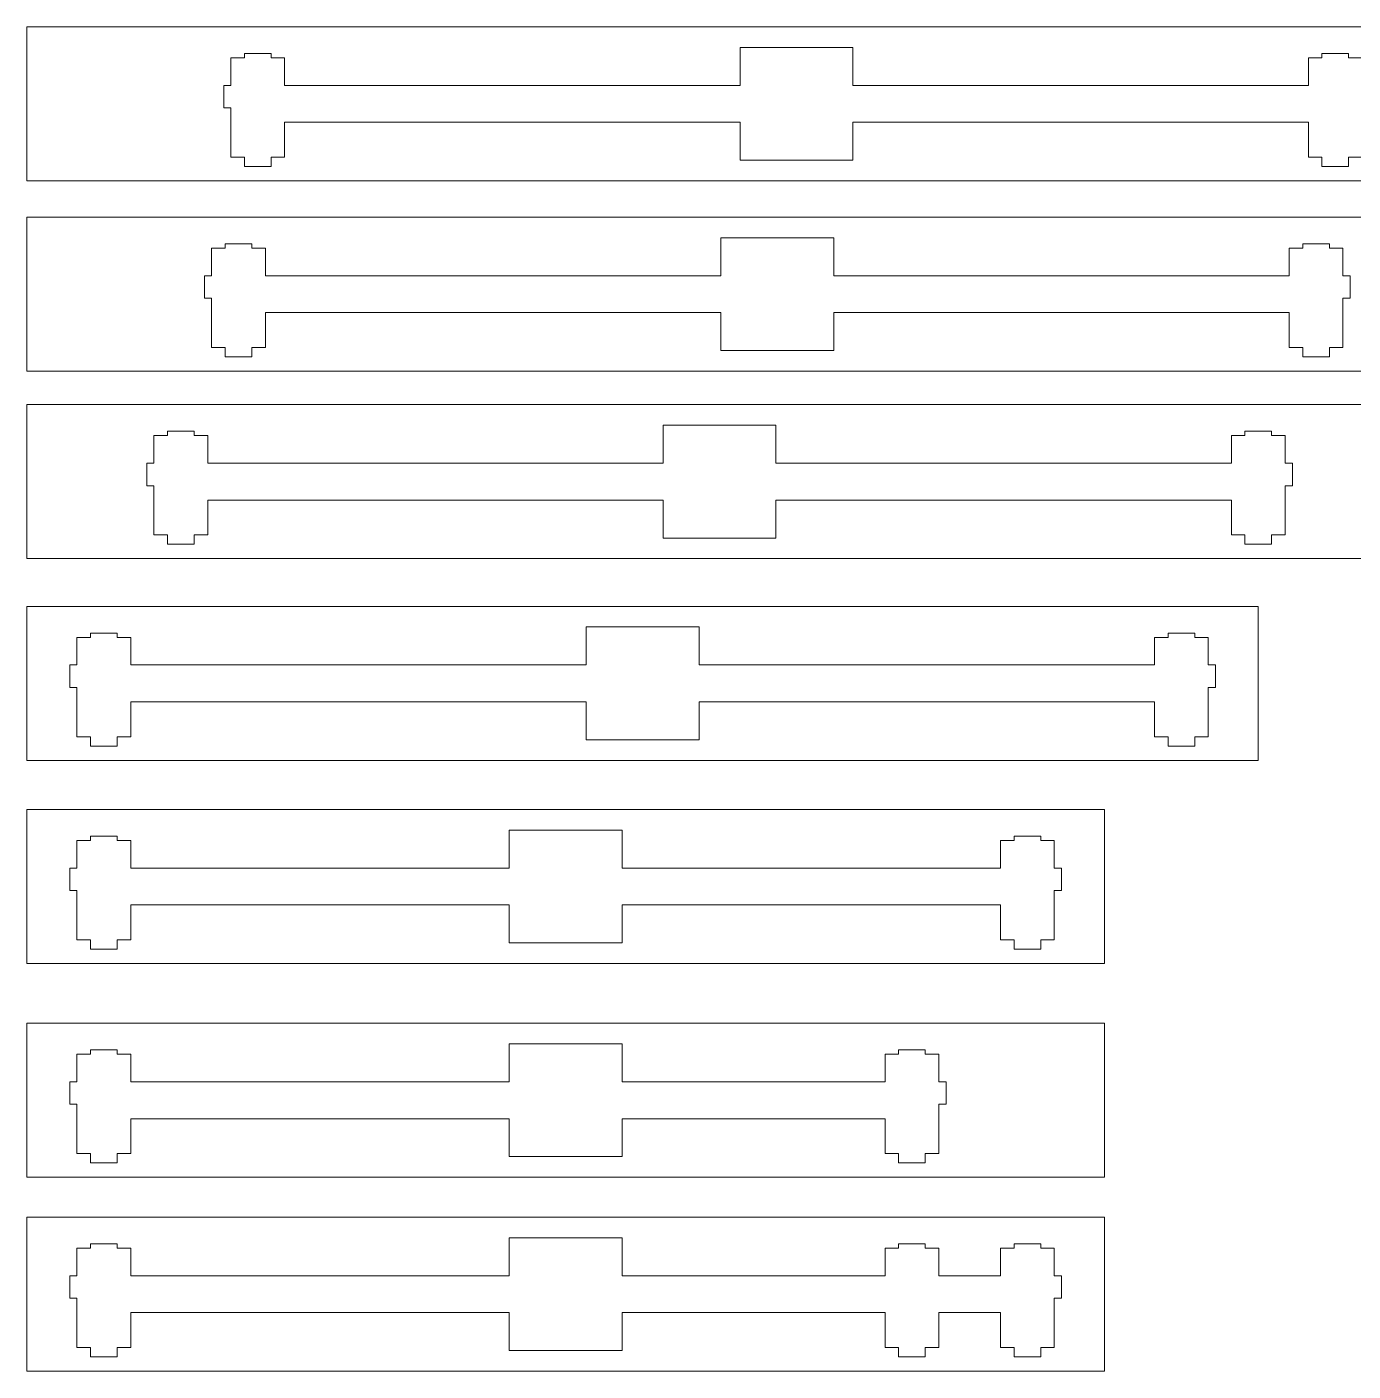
# Model space of a CAD drawing. Header units: millimetres. Extents: x -742 to 1487, y -1115 to 638.
# Drawn here: x 282.3 to 446.4, y -945.6 to -779.2 of the extents above; entities that cross this region are included whole.
import ezdxf

# ---------------------------------------------------------------- set-up
doc = ezdxf.new("R2010")
doc.units = ezdxf.units.MM
doc.layers.add('Layer 1', color=7, linetype='CONTINUOUS')

msp = doc.modelspace()

# ---------------------------------------------------------------- linework, layer by layer
at = {"layer": 'Layer 1', "color": 250, "lineweight": 9}
for points in [[(282.301, -798.298), (472.801, -798.298), (472.801, -779.248), (282.301, -779.248), (282.301, -798.298)], [(282.301, -821.848), (468.038, -821.848), (468.038, -802.798), (282.301, -802.798), (282.301, -821.848)], [(282.301, -845.043), (453.751, -845.043), (453.751, -825.993), (282.301, -825.993), (282.301, -845.043)], [(282.301, -870.023), (434.701, -870.023), (434.701, -850.973), (282.301, -850.973), (282.301, -870.023)], [(282.301, -895.159), (415.651, -895.159), (415.651, -876.109), (282.301, -876.109), (282.301, -895.159)], [(282.301, -921.605), (415.651, -921.605), (415.651, -902.555), (282.301, -902.555), (282.301, -921.605)], [(282.301, -945.605), (415.651, -945.605), (415.651, -926.555), (282.301, -926.555), (282.301, -945.605)]]:
    msp.add_lwpolyline(points, close=True, dxfattribs=at)
for points in [[(370.566, -781.788), (370.566, -781.788), (370.566, -786.487), (370.566, -786.487)], [(370.566, -781.788), (370.566, -781.788), (384.536, -781.788), (384.536, -781.788)], [(384.536, -781.788), (384.536, -781.788), (384.536, -786.487), (384.536, -786.487)], [(309.225, -783.083), (309.225, -783.083), (307.548, -783.083), (307.548, -783.083)], [(307.548, -783.083), (307.548, -783.083), (307.548, -786.487), (307.548, -786.487)], [(312.527, -782.55), (312.527, -782.55), (309.225, -782.55), (309.225, -782.55)], [(309.225, -782.55), (309.225, -782.55), (309.225, -783.083), (309.225, -783.083)], [(312.527, -783.083), (312.527, -783.083), (312.527, -782.55), (312.527, -782.55)], [(314.203, -783.083), (314.203, -783.083), (312.527, -783.083), (312.527, -783.083)], [(314.203, -786.487), (314.203, -786.487), (314.203, -783.083), (314.203, -783.083)], [(440.898, -786.487), (440.898, -786.487), (440.898, -783.083), (440.898, -783.083)], [(440.898, -783.083), (440.898, -783.083), (442.575, -783.083), (442.575, -783.083)], [(442.575, -783.083), (442.575, -783.083), (442.575, -782.55), (442.575, -782.55)], [(442.575, -782.55), (442.575, -782.55), (445.877, -782.55), (445.877, -782.55)], [(445.877, -782.55), (445.877, -782.55), (445.877, -783.083), (445.877, -783.083)], [(445.877, -783.083), (445.877, -783.083), (447.553, -783.083), (447.553, -783.083)], [(307.548, -786.487), (307.548, -786.487), (306.659, -786.487), (306.659, -786.487)], [(306.659, -786.487), (306.659, -786.487), (306.659, -789.281), (306.659, -789.281)], [(370.566, -786.487), (370.566, -786.487), (314.203, -786.487), (314.203, -786.487)], [(384.536, -786.487), (384.536, -786.487), (440.898, -786.487), (440.898, -786.487)], [(306.659, -789.281), (306.659, -789.281), (307.548, -789.281), (307.548, -789.281)], [(307.548, -789.281), (307.548, -789.281), (307.548, -795.377), (307.548, -795.377)], [(314.203, -795.377), (314.203, -795.377), (314.203, -791.059), (314.203, -791.059)], [(314.203, -791.059), (314.203, -791.059), (370.566, -791.059), (370.566, -791.059)], [(370.566, -791.059), (370.566, -791.059), (370.566, -795.758), (370.566, -795.758)], [(440.898, -791.059), (440.898, -791.059), (384.536, -791.059), (384.536, -791.059)], [(384.536, -791.059), (384.536, -791.059), (384.536, -795.758), (384.536, -795.758)], [(440.898, -795.377), (440.898, -795.377), (440.898, -791.059), (440.898, -791.059)], [(307.548, -795.377), (307.548, -795.377), (309.225, -795.377), (309.225, -795.377)], [(309.225, -795.377), (309.225, -795.377), (309.225, -796.52), (309.225, -796.52)], [(309.225, -796.52), (309.225, -796.52), (312.527, -796.52), (312.527, -796.52)], [(312.527, -796.52), (312.527, -796.52), (312.527, -795.377), (312.527, -795.377)], [(312.527, -795.377), (312.527, -795.377), (314.203, -795.377), (314.203, -795.377)], [(370.566, -795.758), (370.566, -795.758), (384.536, -795.758), (384.536, -795.758)], [(442.575, -795.377), (442.575, -795.377), (440.898, -795.377), (440.898, -795.377)], [(442.575, -796.52), (442.575, -796.52), (442.575, -795.377), (442.575, -795.377)], [(445.877, -796.52), (445.877, -796.52), (442.575, -796.52), (442.575, -796.52)], [(447.553, -795.377), (447.553, -795.377), (445.877, -795.377), (445.877, -795.377)], [(445.877, -795.377), (445.877, -795.377), (445.877, -796.52), (445.877, -796.52)], [(306.844, -806.633), (306.844, -806.633), (305.167, -806.633), (305.167, -806.633)], [(305.167, -806.633), (305.167, -806.633), (305.167, -810.037), (305.167, -810.037)], [(310.146, -806.1), (310.146, -806.1), (306.844, -806.1), (306.844, -806.1)], [(306.844, -806.1), (306.844, -806.1), (306.844, -806.633), (306.844, -806.633)], [(310.146, -806.633), (310.146, -806.633), (310.146, -806.1), (310.146, -806.1)], [(311.822, -806.633), (311.822, -806.633), (310.146, -806.633), (310.146, -806.633)], [(311.822, -810.037), (311.822, -810.037), (311.822, -806.633), (311.822, -806.633)], [(368.185, -805.338), (368.185, -805.338), (368.185, -810.037), (368.185, -810.037)], [(368.185, -805.338), (368.185, -805.338), (382.155, -805.338), (382.155, -805.338)], [(382.155, -805.338), (382.155, -805.338), (382.155, -810.037), (382.155, -810.037)], [(438.517, -810.037), (438.517, -810.037), (438.517, -806.633), (438.517, -806.633)], [(438.517, -806.633), (438.517, -806.633), (440.194, -806.633), (440.194, -806.633)], [(440.194, -806.633), (440.194, -806.633), (440.194, -806.1), (440.194, -806.1)], [(440.194, -806.1), (440.194, -806.1), (443.496, -806.1), (443.496, -806.1)], [(443.496, -806.1), (443.496, -806.1), (443.496, -806.633), (443.496, -806.633)], [(443.496, -806.633), (443.496, -806.633), (445.172, -806.633), (445.172, -806.633)], [(445.172, -806.633), (445.172, -806.633), (445.172, -810.037), (445.172, -810.037)], [(305.167, -810.037), (305.167, -810.037), (304.278, -810.037), (304.278, -810.037)], [(304.278, -810.037), (304.278, -810.037), (304.278, -812.831), (304.278, -812.831)], [(368.185, -810.037), (368.185, -810.037), (311.822, -810.037), (311.822, -810.037)], [(382.155, -810.037), (382.155, -810.037), (438.517, -810.037), (438.517, -810.037)], [(445.172, -810.037), (445.172, -810.037), (446.061, -810.037), (446.061, -810.037)], [(446.061, -810.037), (446.061, -810.037), (446.061, -812.831), (446.061, -812.831)], [(304.278, -812.831), (304.278, -812.831), (305.167, -812.831), (305.167, -812.831)], [(305.167, -812.831), (305.167, -812.831), (305.167, -818.927), (305.167, -818.927)], [(446.061, -812.831), (446.061, -812.831), (445.172, -812.831), (445.172, -812.831)], [(445.172, -812.831), (445.172, -812.831), (445.172, -818.927), (445.172, -818.927)], [(311.822, -818.927), (311.822, -818.927), (311.822, -814.609), (311.822, -814.609)], [(311.822, -814.609), (311.822, -814.609), (368.185, -814.609), (368.185, -814.609)], [(368.185, -814.609), (368.185, -814.609), (368.185, -819.308), (368.185, -819.308)], [(438.517, -814.609), (438.517, -814.609), (382.155, -814.609), (382.155, -814.609)], [(382.155, -814.609), (382.155, -814.609), (382.155, -819.308), (382.155, -819.308)], [(438.517, -818.927), (438.517, -818.927), (438.517, -814.609), (438.517, -814.609)], [(305.167, -818.927), (305.167, -818.927), (306.844, -818.927), (306.844, -818.927)], [(306.844, -818.927), (306.844, -818.927), (306.844, -820.07), (306.844, -820.07)], [(306.844, -820.07), (306.844, -820.07), (310.146, -820.07), (310.146, -820.07)], [(310.146, -820.07), (310.146, -820.07), (310.146, -818.927), (310.146, -818.927)], [(310.146, -818.927), (310.146, -818.927), (311.822, -818.927), (311.822, -818.927)], [(368.185, -819.308), (368.185, -819.308), (382.155, -819.308), (382.155, -819.308)], [(440.194, -818.927), (440.194, -818.927), (438.517, -818.927), (438.517, -818.927)], [(440.194, -820.07), (440.194, -820.07), (440.194, -818.927), (440.194, -818.927)], [(443.496, -820.07), (443.496, -820.07), (440.194, -820.07), (440.194, -820.07)], [(445.172, -818.927), (445.172, -818.927), (443.496, -818.927), (443.496, -818.927)], [(443.496, -818.927), (443.496, -818.927), (443.496, -820.07), (443.496, -820.07)], [(299.7, -829.828), (299.7, -829.828), (298.023, -829.828), (298.023, -829.828)], [(298.023, -829.828), (298.023, -829.828), (298.023, -833.232), (298.023, -833.232)], [(303.002, -829.295), (303.002, -829.295), (299.7, -829.295), (299.7, -829.295)], [(299.7, -829.295), (299.7, -829.295), (299.7, -829.828), (299.7, -829.828)], [(303.002, -829.828), (303.002, -829.828), (303.002, -829.295), (303.002, -829.295)], [(304.678, -829.828), (304.678, -829.828), (303.002, -829.828), (303.002, -829.828)], [(304.678, -833.232), (304.678, -833.232), (304.678, -829.828), (304.678, -829.828)], [(361.041, -828.533), (361.041, -828.533), (361.041, -833.232), (361.041, -833.232)], [(361.041, -828.533), (361.041, -828.533), (375.011, -828.533), (375.011, -828.533)], [(375.011, -828.533), (375.011, -828.533), (375.011, -833.232), (375.011, -833.232)], [(431.373, -833.232), (431.373, -833.232), (431.373, -829.828), (431.373, -829.828)], [(431.373, -829.828), (431.373, -829.828), (433.05, -829.828), (433.05, -829.828)], [(433.05, -829.828), (433.05, -829.828), (433.05, -829.295), (433.05, -829.295)], [(433.05, -829.295), (433.05, -829.295), (436.352, -829.295), (436.352, -829.295)], [(436.352, -829.295), (436.352, -829.295), (436.352, -829.828), (436.352, -829.828)], [(436.352, -829.828), (436.352, -829.828), (438.028, -829.828), (438.028, -829.828)], [(438.028, -829.828), (438.028, -829.828), (438.028, -833.232), (438.028, -833.232)], [(298.023, -833.232), (298.023, -833.232), (297.134, -833.232), (297.134, -833.232)], [(297.134, -833.232), (297.134, -833.232), (297.134, -836.026), (297.134, -836.026)], [(361.041, -833.232), (361.041, -833.232), (304.678, -833.232), (304.678, -833.232)], [(375.011, -833.232), (375.011, -833.232), (431.373, -833.232), (431.373, -833.232)], [(438.028, -833.232), (438.028, -833.232), (438.917, -833.232), (438.917, -833.232)], [(438.917, -833.232), (438.917, -833.232), (438.917, -836.026), (438.917, -836.026)], [(297.134, -836.026), (297.134, -836.026), (298.023, -836.026), (298.023, -836.026)], [(298.023, -836.026), (298.023, -836.026), (298.023, -842.122), (298.023, -842.122)], [(438.917, -836.026), (438.917, -836.026), (438.028, -836.026), (438.028, -836.026)], [(438.028, -836.026), (438.028, -836.026), (438.028, -842.122), (438.028, -842.122)], [(304.678, -842.122), (304.678, -842.122), (304.678, -837.804), (304.678, -837.804)], [(304.678, -837.804), (304.678, -837.804), (361.041, -837.804), (361.041, -837.804)], [(361.041, -837.804), (361.041, -837.804), (361.041, -842.503), (361.041, -842.503)], [(431.373, -837.804), (431.373, -837.804), (375.011, -837.804), (375.011, -837.804)], [(375.011, -837.804), (375.011, -837.804), (375.011, -842.503), (375.011, -842.503)], [(431.373, -842.122), (431.373, -842.122), (431.373, -837.804), (431.373, -837.804)], [(298.023, -842.122), (298.023, -842.122), (299.7, -842.122), (299.7, -842.122)], [(299.7, -842.122), (299.7, -842.122), (299.7, -843.265), (299.7, -843.265)], [(299.7, -843.265), (299.7, -843.265), (303.002, -843.265), (303.002, -843.265)], [(303.002, -843.265), (303.002, -843.265), (303.002, -842.122), (303.002, -842.122)], [(303.002, -842.122), (303.002, -842.122), (304.678, -842.122), (304.678, -842.122)], [(361.041, -842.503), (361.041, -842.503), (375.011, -842.503), (375.011, -842.503)], [(433.05, -842.122), (433.05, -842.122), (431.373, -842.122), (431.373, -842.122)], [(433.05, -843.265), (433.05, -843.265), (433.05, -842.122), (433.05, -842.122)], [(436.352, -843.265), (436.352, -843.265), (433.05, -843.265), (433.05, -843.265)], [(438.028, -842.122), (438.028, -842.122), (436.352, -842.122), (436.352, -842.122)], [(436.352, -842.122), (436.352, -842.122), (436.352, -843.265), (436.352, -843.265)], [(290.175, -854.809), (290.175, -854.809), (288.498, -854.809), (288.498, -854.809)], [(288.498, -854.809), (288.498, -854.809), (288.498, -858.212), (288.498, -858.212)], [(293.477, -854.275), (293.477, -854.275), (290.175, -854.275), (290.175, -854.275)], [(290.175, -854.275), (290.175, -854.275), (290.175, -854.809), (290.175, -854.809)], [(293.477, -854.809), (293.477, -854.809), (293.477, -854.275), (293.477, -854.275)], [(295.153, -854.809), (295.153, -854.809), (293.477, -854.809), (293.477, -854.809)], [(295.153, -858.212), (295.153, -858.212), (295.153, -854.809), (295.153, -854.809)], [(351.516, -853.513), (351.516, -853.513), (351.516, -858.212), (351.516, -858.212)], [(351.516, -853.513), (351.516, -853.513), (365.486, -853.513), (365.486, -853.513)], [(365.486, -853.513), (365.486, -853.513), (365.486, -858.212), (365.486, -858.212)], [(421.848, -858.212), (421.848, -858.212), (421.848, -854.809), (421.848, -854.809)], [(421.848, -854.809), (421.848, -854.809), (423.525, -854.809), (423.525, -854.809)], [(423.525, -854.809), (423.525, -854.809), (423.525, -854.275), (423.525, -854.275)], [(423.525, -854.275), (423.525, -854.275), (426.827, -854.275), (426.827, -854.275)], [(426.827, -854.275), (426.827, -854.275), (426.827, -854.809), (426.827, -854.809)], [(426.827, -854.809), (426.827, -854.809), (428.503, -854.809), (428.503, -854.809)], [(428.503, -854.809), (428.503, -854.809), (428.503, -858.212), (428.503, -858.212)], [(288.498, -858.212), (288.498, -858.212), (287.609, -858.212), (287.609, -858.212)], [(287.609, -858.212), (287.609, -858.212), (287.609, -861.006), (287.609, -861.006)], [(351.516, -858.212), (351.516, -858.212), (295.153, -858.212), (295.153, -858.212)], [(365.486, -858.212), (365.486, -858.212), (421.848, -858.212), (421.848, -858.212)], [(428.503, -858.212), (428.503, -858.212), (429.392, -858.212), (429.392, -858.212)], [(429.392, -858.212), (429.392, -858.212), (429.392, -861.006), (429.392, -861.006)], [(287.609, -861.006), (287.609, -861.006), (288.498, -861.006), (288.498, -861.006)], [(288.498, -861.006), (288.498, -861.006), (288.498, -867.102), (288.498, -867.102)], [(429.392, -861.006), (429.392, -861.006), (428.503, -861.006), (428.503, -861.006)], [(428.503, -861.006), (428.503, -861.006), (428.503, -867.102), (428.503, -867.102)], [(295.153, -867.102), (295.153, -867.102), (295.153, -862.784), (295.153, -862.784)], [(295.153, -862.784), (295.153, -862.784), (351.516, -862.784), (351.516, -862.784)], [(351.516, -862.784), (351.516, -862.784), (351.516, -867.483), (351.516, -867.483)], [(421.848, -862.784), (421.848, -862.784), (365.486, -862.784), (365.486, -862.784)], [(365.486, -862.784), (365.486, -862.784), (365.486, -867.483), (365.486, -867.483)], [(421.848, -867.102), (421.848, -867.102), (421.848, -862.784), (421.848, -862.784)], [(288.498, -867.102), (288.498, -867.102), (290.175, -867.102), (290.175, -867.102)], [(290.175, -867.102), (290.175, -867.102), (290.175, -868.245), (290.175, -868.245)], [(290.175, -868.245), (290.175, -868.245), (293.477, -868.245), (293.477, -868.245)], [(293.477, -868.245), (293.477, -868.245), (293.477, -867.102), (293.477, -867.102)], [(293.477, -867.102), (293.477, -867.102), (295.153, -867.102), (295.153, -867.102)], [(351.516, -867.483), (351.516, -867.483), (365.486, -867.483), (365.486, -867.483)], [(423.525, -867.102), (423.525, -867.102), (421.848, -867.102), (421.848, -867.102)], [(423.525, -868.245), (423.525, -868.245), (423.525, -867.102), (423.525, -867.102)], [(426.827, -868.245), (426.827, -868.245), (423.525, -868.245), (423.525, -868.245)], [(428.503, -867.102), (428.503, -867.102), (426.827, -867.102), (426.827, -867.102)], [(426.827, -867.102), (426.827, -867.102), (426.827, -868.245), (426.827, -868.245)], [(290.175, -879.944), (290.175, -879.944), (288.498, -879.944), (288.498, -879.944)], [(288.498, -879.944), (288.498, -879.944), (288.498, -883.348), (288.498, -883.348)], [(293.477, -879.411), (293.477, -879.411), (290.175, -879.411), (290.175, -879.411)], [(290.175, -879.411), (290.175, -879.411), (290.175, -879.944), (290.175, -879.944)], [(293.477, -879.944), (293.477, -879.944), (293.477, -879.411), (293.477, -879.411)], [(295.153, -879.944), (295.153, -879.944), (293.477, -879.944), (293.477, -879.944)], [(295.153, -883.348), (295.153, -883.348), (295.153, -879.944), (295.153, -879.944)], [(341.991, -878.649), (341.991, -878.649), (341.991, -883.348), (341.991, -883.348)], [(341.991, -878.649), (341.991, -878.649), (355.961, -878.649), (355.961, -878.649)], [(355.961, -878.649), (355.961, -878.649), (355.961, -883.348), (355.961, -883.348)], [(404.475, -879.944), (404.475, -879.944), (402.798, -879.944), (402.798, -879.944)], [(402.798, -879.944), (402.798, -879.944), (402.798, -883.348), (402.798, -883.348)], [(407.777, -879.411), (407.777, -879.411), (404.475, -879.411), (404.475, -879.411)], [(404.475, -879.411), (404.475, -879.411), (404.475, -879.944), (404.475, -879.944)], [(407.777, -879.944), (407.777, -879.944), (407.777, -879.411), (407.777, -879.411)], [(409.453, -879.944), (409.453, -879.944), (407.777, -879.944), (407.777, -879.944)], [(409.453, -883.348), (409.453, -883.348), (409.453, -879.944), (409.453, -879.944)], [(288.498, -883.348), (288.498, -883.348), (287.609, -883.348), (287.609, -883.348)], [(287.609, -883.348), (287.609, -883.348), (287.609, -886.142), (287.609, -886.142)], [(341.991, -883.348), (341.991, -883.348), (295.153, -883.348), (295.153, -883.348)], [(402.798, -883.348), (402.798, -883.348), (355.961, -883.348), (355.961, -883.348)], [(410.342, -883.348), (410.342, -883.348), (409.453, -883.348), (409.453, -883.348)], [(410.342, -886.142), (410.342, -886.142), (410.342, -883.348), (410.342, -883.348)], [(287.609, -886.142), (287.609, -886.142), (288.498, -886.142), (288.498, -886.142)], [(288.498, -886.142), (288.498, -886.142), (288.498, -892.238), (288.498, -892.238)], [(409.453, -892.238), (409.453, -892.238), (409.453, -886.142), (409.453, -886.142)], [(409.453, -886.142), (409.453, -886.142), (410.342, -886.142), (410.342, -886.142)], [(295.153, -892.238), (295.153, -892.238), (295.153, -887.92), (295.153, -887.92)], [(295.153, -887.92), (295.153, -887.92), (341.991, -887.92), (341.991, -887.92)], [(341.991, -887.92), (341.991, -887.92), (341.991, -892.619), (341.991, -892.619)], [(355.961, -892.619), (355.961, -892.619), (355.961, -887.92), (355.961, -887.92)], [(355.961, -887.92), (355.961, -887.92), (402.798, -887.92), (402.798, -887.92)], [(402.798, -887.92), (402.798, -887.92), (402.798, -892.238), (402.798, -892.238)], [(288.498, -892.238), (288.498, -892.238), (290.175, -892.238), (290.175, -892.238)], [(290.175, -892.238), (290.175, -892.238), (290.175, -893.381), (290.175, -893.381)], [(293.477, -893.381), (293.477, -893.381), (293.477, -892.238), (293.477, -892.238)], [(293.477, -892.238), (293.477, -892.238), (295.153, -892.238), (295.153, -892.238)], [(341.991, -892.619), (341.991, -892.619), (355.961, -892.619), (355.961, -892.619)], [(402.798, -892.238), (402.798, -892.238), (404.475, -892.238), (404.475, -892.238)], [(404.475, -892.238), (404.475, -892.238), (404.475, -893.381), (404.475, -893.381)], [(407.777, -893.381), (407.777, -893.381), (407.777, -892.238), (407.777, -892.238)], [(407.777, -892.238), (407.777, -892.238), (409.453, -892.238), (409.453, -892.238)], [(290.175, -893.381), (290.175, -893.381), (293.477, -893.381), (293.477, -893.381)], [(404.475, -893.381), (404.475, -893.381), (407.777, -893.381), (407.777, -893.381)], [(290.175, -906.391), (290.175, -906.391), (288.498, -906.391), (288.498, -906.391)], [(288.498, -906.391), (288.498, -906.391), (288.498, -909.794), (288.498, -909.794)], [(293.477, -905.857), (293.477, -905.857), (290.175, -905.857), (290.175, -905.857)], [(290.175, -905.857), (290.175, -905.857), (290.175, -906.391), (290.175, -906.391)], [(293.477, -906.391), (293.477, -906.391), (293.477, -905.857), (293.477, -905.857)], [(295.153, -906.391), (295.153, -906.391), (293.477, -906.391), (293.477, -906.391)], [(295.153, -909.794), (295.153, -909.794), (295.153, -906.391), (295.153, -906.391)], [(341.991, -905.095), (341.991, -905.095), (341.991, -909.794), (341.991, -909.794)], [(341.991, -905.095), (341.991, -905.095), (355.961, -905.095), (355.961, -905.095)], [(355.961, -905.095), (355.961, -905.095), (355.961, -909.794), (355.961, -909.794)], [(390.187, -906.391), (390.187, -906.391), (388.511, -906.391), (388.511, -906.391)], [(388.511, -906.391), (388.511, -906.391), (388.511, -909.794), (388.511, -909.794)], [(393.489, -905.857), (393.489, -905.857), (390.187, -905.857), (390.187, -905.857)], [(390.187, -905.857), (390.187, -905.857), (390.187, -906.391), (390.187, -906.391)], [(393.489, -906.391), (393.489, -906.391), (393.489, -905.857), (393.489, -905.857)], [(395.166, -906.391), (395.166, -906.391), (393.489, -906.391), (393.489, -906.391)], [(395.166, -909.794), (395.166, -909.794), (395.166, -906.391), (395.166, -906.391)], [(288.498, -909.794), (288.498, -909.794), (287.609, -909.794), (287.609, -909.794)], [(287.609, -909.794), (287.609, -909.794), (287.609, -912.588), (287.609, -912.588)], [(341.991, -909.794), (341.991, -909.794), (295.153, -909.794), (295.153, -909.794)], [(388.511, -909.794), (388.511, -909.794), (355.961, -909.794), (355.961, -909.794)], [(396.055, -909.794), (396.055, -909.794), (395.166, -909.794), (395.166, -909.794)], [(396.055, -912.588), (396.055, -912.588), (396.055, -909.794), (396.055, -909.794)], [(287.609, -912.588), (287.609, -912.588), (288.498, -912.588), (288.498, -912.588)], [(288.498, -912.588), (288.498, -912.588), (288.498, -918.684), (288.498, -918.684)], [(395.166, -918.684), (395.166, -918.684), (395.166, -912.588), (395.166, -912.588)], [(395.166, -912.588), (395.166, -912.588), (396.055, -912.588), (396.055, -912.588)], [(295.153, -918.684), (295.153, -918.684), (295.153, -914.366), (295.153, -914.366)], [(295.153, -914.366), (295.153, -914.366), (341.991, -914.366), (341.991, -914.366)], [(341.991, -914.366), (341.991, -914.366), (341.991, -919.065), (341.991, -919.065)], [(355.961, -919.065), (355.961, -919.065), (355.961, -914.366), (355.961, -914.366)], [(355.961, -914.366), (355.961, -914.366), (388.511, -914.366), (388.511, -914.366)], [(388.511, -914.366), (388.511, -914.366), (388.511, -918.684), (388.511, -918.684)], [(288.498, -918.684), (288.498, -918.684), (290.175, -918.684), (290.175, -918.684)], [(290.175, -918.684), (290.175, -918.684), (290.175, -919.827), (290.175, -919.827)], [(290.175, -919.827), (290.175, -919.827), (293.477, -919.827), (293.477, -919.827)], [(293.477, -919.827), (293.477, -919.827), (293.477, -918.684), (293.477, -918.684)], [(293.477, -918.684), (293.477, -918.684), (295.153, -918.684), (295.153, -918.684)], [(341.991, -919.065), (341.991, -919.065), (355.961, -919.065), (355.961, -919.065)], [(388.511, -918.684), (388.511, -918.684), (390.187, -918.684), (390.187, -918.684)], [(390.187, -918.684), (390.187, -918.684), (390.187, -919.827), (390.187, -919.827)], [(390.187, -919.827), (390.187, -919.827), (393.489, -919.827), (393.489, -919.827)], [(393.489, -919.827), (393.489, -919.827), (393.489, -918.684), (393.489, -918.684)], [(393.489, -918.684), (393.489, -918.684), (395.166, -918.684), (395.166, -918.684)], [(293.477, -929.857), (293.477, -929.857), (290.175, -929.857), (290.175, -929.857)], [(290.175, -929.857), (290.175, -929.857), (290.175, -930.391), (290.175, -930.391)], [(293.477, -930.391), (293.477, -930.391), (293.477, -929.857), (293.477, -929.857)], [(341.991, -929.095), (341.991, -929.095), (341.991, -933.794), (341.991, -933.794)], [(341.991, -929.095), (341.991, -929.095), (355.961, -929.095), (355.961, -929.095)], [(355.961, -929.095), (355.961, -929.095), (355.961, -933.794), (355.961, -933.794)], [(393.489, -929.857), (393.489, -929.857), (390.187, -929.857), (390.187, -929.857)], [(390.187, -929.857), (390.187, -929.857), (390.187, -930.391), (390.187, -930.391)], [(393.489, -930.391), (393.489, -930.391), (393.489, -929.857), (393.489, -929.857)], [(407.777, -929.857), (407.777, -929.857), (404.475, -929.857), (404.475, -929.857)], [(404.475, -929.857), (404.475, -929.857), (404.475, -930.391), (404.475, -930.391)], [(407.777, -930.391), (407.777, -930.391), (407.777, -929.857), (407.777, -929.857)], [(290.175, -930.391), (290.175, -930.391), (288.498, -930.391), (288.498, -930.391)], [(288.498, -930.391), (288.498, -930.391), (288.498, -933.794), (288.498, -933.794)], [(295.153, -930.391), (295.153, -930.391), (293.477, -930.391), (293.477, -930.391)], [(295.153, -933.794), (295.153, -933.794), (295.153, -930.391), (295.153, -930.391)], [(390.187, -930.391), (390.187, -930.391), (388.511, -930.391), (388.511, -930.391)], [(388.511, -930.391), (388.511, -930.391), (388.511, -933.794), (388.511, -933.794)], [(395.166, -930.391), (395.166, -930.391), (393.489, -930.391), (393.489, -930.391)], [(395.166, -933.794), (395.166, -933.794), (395.166, -930.391), (395.166, -930.391)], [(404.475, -930.391), (404.475, -930.391), (402.798, -930.391), (402.798, -930.391)], [(402.798, -930.391), (402.798, -930.391), (402.798, -933.794), (402.798, -933.794)], [(409.453, -930.391), (409.453, -930.391), (407.777, -930.391), (407.777, -930.391)], [(409.453, -933.794), (409.453, -933.794), (409.453, -930.391), (409.453, -930.391)], [(288.498, -933.794), (288.498, -933.794), (287.609, -933.794), (287.609, -933.794)], [(287.609, -933.794), (287.609, -933.794), (287.609, -936.588), (287.609, -936.588)], [(341.991, -933.794), (341.991, -933.794), (295.153, -933.794), (295.153, -933.794)], [(388.511, -933.794), (388.511, -933.794), (355.961, -933.794), (355.961, -933.794)], [(402.798, -933.794), (402.798, -933.794), (395.166, -933.794), (395.166, -933.794)], [(410.342, -933.794), (410.342, -933.794), (409.453, -933.794), (409.453, -933.794)], [(410.342, -936.588), (410.342, -936.588), (410.342, -933.794), (410.342, -933.794)], [(287.609, -936.588), (287.609, -936.588), (288.498, -936.588), (288.498, -936.588)], [(288.498, -936.588), (288.498, -936.588), (288.498, -942.684), (288.498, -942.684)], [(409.453, -942.684), (409.453, -942.684), (409.453, -936.588), (409.453, -936.588)], [(409.453, -936.588), (409.453, -936.588), (410.342, -936.588), (410.342, -936.588)], [(295.153, -942.684), (295.153, -942.684), (295.153, -938.366), (295.153, -938.366)], [(295.153, -938.366), (295.153, -938.366), (341.991, -938.366), (341.991, -938.366)], [(341.991, -938.366), (341.991, -938.366), (341.991, -943.065), (341.991, -943.065)], [(355.961, -943.065), (355.961, -943.065), (355.961, -938.366), (355.961, -938.366)], [(355.961, -938.366), (355.961, -938.366), (388.511, -938.366), (388.511, -938.366)], [(388.511, -938.366), (388.511, -938.366), (388.511, -942.684), (388.511, -942.684)], [(395.166, -938.366), (395.166, -938.366), (402.798, -938.366), (402.798, -938.366)], [(395.166, -942.684), (395.166, -942.684), (395.166, -938.366), (395.166, -938.366)], [(402.798, -938.366), (402.798, -938.366), (402.798, -942.684), (402.798, -942.684)], [(288.498, -942.684), (288.498, -942.684), (290.175, -942.684), (290.175, -942.684)], [(290.175, -942.684), (290.175, -942.684), (290.175, -943.827), (290.175, -943.827)], [(293.477, -943.827), (293.477, -943.827), (293.477, -942.684), (293.477, -942.684)], [(293.477, -942.684), (293.477, -942.684), (295.153, -942.684), (295.153, -942.684)], [(341.991, -943.065), (341.991, -943.065), (355.961, -943.065), (355.961, -943.065)], [(388.511, -942.684), (388.511, -942.684), (390.187, -942.684), (390.187, -942.684)], [(390.187, -942.684), (390.187, -942.684), (390.187, -943.827), (390.187, -943.827)], [(393.489, -943.827), (393.489, -943.827), (393.489, -942.684), (393.489, -942.684)], [(393.489, -942.684), (393.489, -942.684), (395.166, -942.684), (395.166, -942.684)], [(402.798, -942.684), (402.798, -942.684), (404.475, -942.684), (404.475, -942.684)], [(404.475, -942.684), (404.475, -942.684), (404.475, -943.827), (404.475, -943.827)], [(407.777, -943.827), (407.777, -943.827), (407.777, -942.684), (407.777, -942.684)], [(407.777, -942.684), (407.777, -942.684), (409.453, -942.684), (409.453, -942.684)], [(290.175, -943.827), (290.175, -943.827), (293.477, -943.827), (293.477, -943.827)], [(390.187, -943.827), (390.187, -943.827), (393.489, -943.827), (393.489, -943.827)], [(404.475, -943.827), (404.475, -943.827), (407.777, -943.827), (407.777, -943.827)]]:
    msp.add_open_spline(points, degree=3, dxfattribs=at)

doc.saveas('drawing.dxf')
